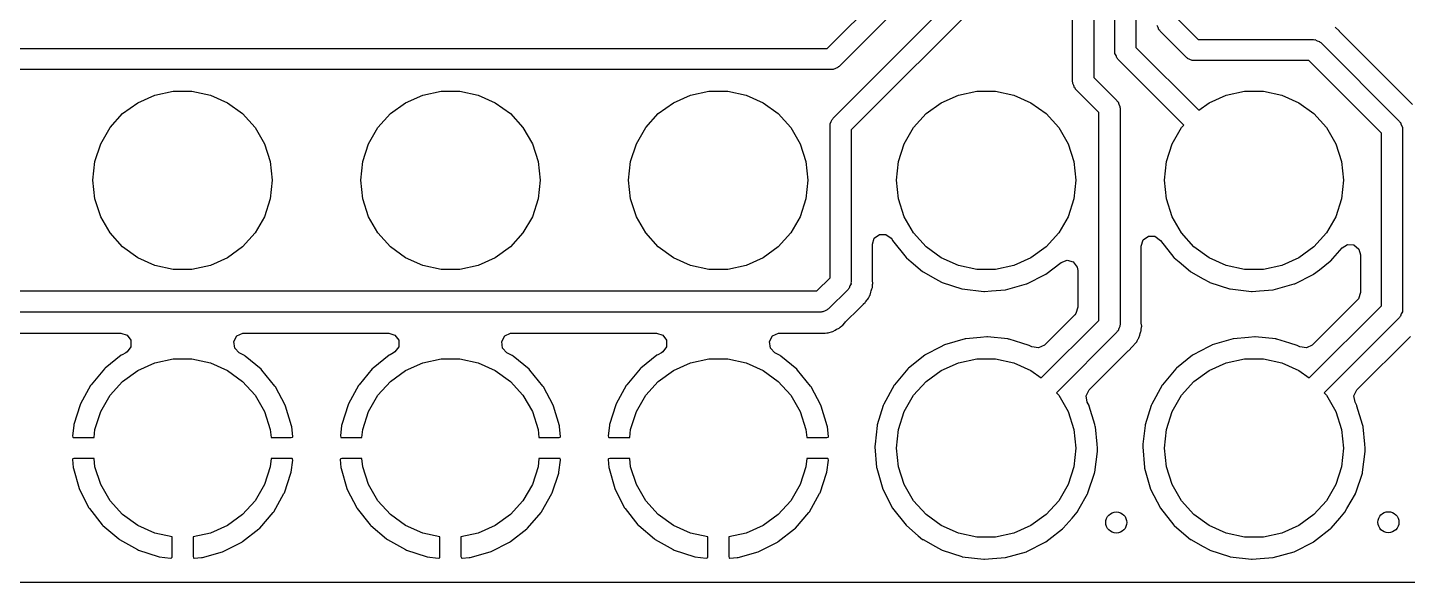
# Model space of a CAD drawing. Extents: x 100.2 to 143.8, y -109.8 to -50.2.
# Drawn here: x 119.29 to 132.38, y -109.8 to -104.54 of the extents above; entities that cross this region are included whole.
import ezdxf

# ---------------------------------------------------------------- set-up
doc = ezdxf.new("R2010")
doc.units = 0
doc.layers.add('BLACK', color=7, linetype='CONTINUOUS')

msp = doc.modelspace()

# ---------------------------------------------------------------- linework, layer by layer
at = {"layer": 'BLACK', "linetype": 'CONTINUOUS'}
for p, q in [((129.2, -105.05), (129.2, -102.6)), ((129.4, -102.641), (129.4, -105.009)), ((129.6, -104.765), (129.6, -102.8)), ((129.8, -102.841), (129.8, -104.724)), ((126.873, -104.735), (128.401, -103.208)), ((128.572, -103.32), (126.985, -104.906)), ((126.929, -105.395), (128.8, -103.524)), ((128.971, -103.636), (127.1, -105.507)), ((130.012, -104.537), (130.001, -104.516)), ((130.019, -104.559), (130.012, -104.537)), ((130.2, -104.459), (130.391, -104.65)), ((131.727, -104.568), (131.691, -104.534)), ((130.026, -104.564), (130.019, -104.559)), ((130.029, -104.571), (130.026, -104.564)), ((130.279, -104.821), (130.029, -104.571)), ((130.391, -104.65), (131.482, -104.65)), ((131.482, -104.65), (131.49, -104.652)), ((131.49, -104.652), (131.498, -104.651)), ((131.498, -104.651), (131.519, -104.662)), ((131.519, -104.662), (131.541, -104.669)), ((131.541, -104.669), (131.546, -104.676)), ((131.546, -104.676), (131.553, -104.679)), ((131.553, -104.679), (132.3, -105.426)), ((131.73, -104.572), (131.727, -104.568)), ((131.732, -104.575), (131.73, -104.572)), ((132.422, -105.265), (131.732, -104.575)), ((114.29, -104.735), (126.873, -104.735)), ((129.602, -104.773), (129.6, -104.765)), ((129.601, -104.781), (129.602, -104.773)), ((129.612, -104.802), (129.601, -104.781)), ((129.619, -104.824), (129.612, -104.802)), ((129.8, -104.724), (130.397, -105.32)), ((126.915, -104.935), (114.331, -104.935)), ((126.922, -104.933), (126.915, -104.935)), ((126.93, -104.934), (126.922, -104.933)), ((126.951, -104.924), (126.93, -104.934)), ((126.973, -104.916), (126.951, -104.924)), ((126.978, -104.91), (126.973, -104.916)), ((126.985, -104.906), (126.978, -104.91)), ((129.626, -104.829), (129.619, -104.824)), ((129.629, -104.836), (129.626, -104.829)), ((130.254, -105.461), (129.629, -104.836)), ((130.286, -104.824), (130.279, -104.821)), ((130.291, -104.831), (130.286, -104.824)), ((130.313, -104.838), (130.291, -104.831)), ((130.334, -104.849), (130.313, -104.838)), ((130.342, -104.848), (130.334, -104.849)), ((130.35, -104.85), (130.342, -104.848)), ((131.441, -104.85), (130.35, -104.85)), ((132.129, -105.538), (131.441, -104.85)), ((129.202, -105.058), (129.2, -105.05)), ((129.201, -105.066), (129.202, -105.058)), ((129.212, -105.087), (129.201, -105.066)), ((129.4, -105.009), (129.621, -105.229)), ((120.335, -105.249), (120.497, -105.177)), ((120.497, -105.177), (120.671, -105.14)), ((120.671, -105.14), (120.849, -105.14)), ((120.849, -105.14), (121.023, -105.177)), ((121.023, -105.177), (121.185, -105.249)), ((122.875, -105.249), (123.037, -105.177)), ((123.037, -105.177), (123.211, -105.14)), ((123.211, -105.14), (123.389, -105.14)), ((123.389, -105.14), (123.563, -105.177)), ((123.563, -105.177), (123.725, -105.249)), ((125.415, -105.249), (125.577, -105.177)), ((125.577, -105.177), (125.751, -105.14)), ((125.751, -105.14), (125.929, -105.14)), ((125.929, -105.14), (126.103, -105.177)), ((126.103, -105.177), (126.265, -105.249)), ((127.955, -105.249), (128.117, -105.177)), ((128.117, -105.177), (128.291, -105.14)), ((128.291, -105.14), (128.469, -105.14)), ((128.469, -105.14), (128.643, -105.177)), ((128.643, -105.177), (128.805, -105.249)), ((129.219, -105.109), (129.212, -105.087)), ((129.226, -105.114), (129.219, -105.109)), ((129.229, -105.121), (129.226, -105.114)), ((129.45, -105.341), (129.229, -105.121)), ((130.495, -105.249), (130.657, -105.177)), ((130.657, -105.177), (130.831, -105.14)), ((130.831, -105.14), (131.009, -105.14)), ((131.009, -105.14), (131.183, -105.177)), ((131.183, -105.177), (131.345, -105.249)), ((120.191, -105.353), (120.335, -105.249)), ((121.185, -105.249), (121.329, -105.353)), ((122.731, -105.353), (122.875, -105.249)), ((123.725, -105.249), (123.869, -105.353)), ((125.271, -105.353), (125.415, -105.249)), ((126.265, -105.249), (126.409, -105.353)), ((127.811, -105.353), (127.955, -105.249)), ((128.805, -105.249), (128.949, -105.353)), ((129.621, -105.229), (129.624, -105.236)), ((129.624, -105.236), (129.631, -105.241)), ((129.631, -105.241), (129.638, -105.263)), ((129.638, -105.263), (129.649, -105.284)), ((129.649, -105.284), (129.648, -105.292)), ((129.648, -105.292), (129.65, -105.3)), ((129.65, -105.3), (129.65, -107.355)), ((130.397, -105.32), (130.495, -105.249)), ((131.345, -105.249), (131.489, -105.353)), ((120.072, -105.485), (120.191, -105.353)), ((121.329, -105.353), (121.448, -105.485)), ((122.612, -105.485), (122.731, -105.353)), ((123.869, -105.353), (123.988, -105.485)), ((125.152, -105.485), (125.271, -105.353)), ((126.409, -105.353), (126.528, -105.485)), ((126.9, -105.466), (126.902, -105.458)), ((126.901, -105.45), (126.912, -105.429)), ((126.902, -105.458), (126.901, -105.45)), ((126.912, -105.429), (126.919, -105.407)), ((126.919, -105.407), (126.926, -105.402)), ((126.926, -105.402), (126.929, -105.395)), ((127.692, -105.485), (127.811, -105.353)), ((128.949, -105.353), (129.068, -105.485)), ((129.45, -107.314), (129.45, -105.341)), ((130.232, -105.485), (130.254, -105.461)), ((131.489, -105.353), (131.608, -105.485)), ((132.3, -105.426), (132.303, -105.433)), ((132.303, -105.433), (132.31, -105.438)), ((132.31, -105.438), (132.317, -105.46)), ((132.317, -105.46), (132.328, -105.481)), ((119.983, -105.639), (120.072, -105.485)), ((121.448, -105.485), (121.537, -105.639)), ((122.523, -105.639), (122.612, -105.485)), ((123.988, -105.485), (124.077, -105.639)), ((125.063, -105.639), (125.152, -105.485)), ((126.528, -105.485), (126.617, -105.639)), ((126.9, -106.909), (126.9, -105.466)), ((127.1, -105.507), (127.1, -106.95)), ((127.603, -105.639), (127.692, -105.485)), ((129.068, -105.485), (129.157, -105.639)), ((130.143, -105.639), (130.232, -105.485)), ((131.608, -105.485), (131.697, -105.639)), ((132.129, -107.175), (132.129, -105.538)), ((132.328, -105.481), (132.327, -105.489)), ((132.327, -105.489), (132.329, -105.497)), ((132.329, -105.497), (132.329, -107.216)), ((119.929, -105.808), (119.983, -105.639)), ((121.537, -105.639), (121.591, -105.808)), ((122.469, -105.808), (122.523, -105.639)), ((124.077, -105.639), (124.131, -105.808)), ((125.009, -105.808), (125.063, -105.639)), ((126.617, -105.639), (126.671, -105.808)), ((127.549, -105.808), (127.603, -105.639)), ((129.157, -105.639), (129.211, -105.808)), ((130.089, -105.808), (130.143, -105.639)), ((131.697, -105.639), (131.751, -105.808)), ((119.91, -105.985), (119.929, -105.808)), ((121.591, -105.808), (121.61, -105.985)), ((122.45, -105.985), (122.469, -105.808)), ((124.131, -105.808), (124.15, -105.985)), ((124.99, -105.985), (125.009, -105.808)), ((126.671, -105.808), (126.69, -105.985)), ((127.53, -105.985), (127.549, -105.808)), ((129.211, -105.808), (129.23, -105.985)), ((130.07, -105.985), (130.089, -105.808)), ((131.751, -105.808), (131.77, -105.985)), ((119.929, -106.162), (119.91, -105.985)), ((121.61, -105.985), (121.591, -106.162)), ((122.469, -106.162), (122.45, -105.985)), ((124.15, -105.985), (124.131, -106.162)), ((125.009, -106.162), (124.99, -105.985)), ((126.69, -105.985), (126.671, -106.162)), ((127.549, -106.162), (127.53, -105.985)), ((129.23, -105.985), (129.211, -106.162)), ((130.089, -106.162), (130.07, -105.985)), ((131.77, -105.985), (131.751, -106.162)), ((119.983, -106.331), (119.929, -106.162)), ((121.591, -106.162), (121.537, -106.331)), ((122.523, -106.331), (122.469, -106.162)), ((124.131, -106.162), (124.077, -106.331)), ((125.063, -106.331), (125.009, -106.162)), ((126.671, -106.162), (126.617, -106.331)), ((127.603, -106.331), (127.549, -106.162)), ((129.211, -106.162), (129.157, -106.331)), ((130.143, -106.331), (130.089, -106.162)), ((131.751, -106.162), (131.697, -106.331)), ((120.072, -106.485), (119.983, -106.331)), ((121.537, -106.331), (121.448, -106.485)), ((122.612, -106.485), (122.523, -106.331)), ((124.077, -106.331), (123.988, -106.485)), ((125.152, -106.485), (125.063, -106.331)), ((126.617, -106.331), (126.528, -106.485)), ((127.692, -106.485), (127.603, -106.331)), ((129.157, -106.331), (129.068, -106.485)), ((130.232, -106.485), (130.143, -106.331)), ((131.697, -106.331), (131.608, -106.485)), ((120.191, -106.617), (120.072, -106.485)), ((121.448, -106.485), (121.329, -106.617)), ((122.731, -106.617), (122.612, -106.485)), ((123.988, -106.485), (123.869, -106.617)), ((125.271, -106.617), (125.152, -106.485)), ((126.528, -106.485), (126.409, -106.617)), ((127.319, -106.534), (127.369, -106.498)), ((127.369, -106.498), (127.43, -106.498)), ((127.43, -106.498), (127.48, -106.534)), ((127.811, -106.617), (127.692, -106.485)), ((129.068, -106.485), (128.949, -106.617)), ((130.351, -106.617), (130.232, -106.485)), ((131.608, -106.485), (131.489, -106.617)), ((120.335, -106.721), (120.191, -106.617)), ((121.329, -106.617), (121.185, -106.721)), ((122.875, -106.721), (122.731, -106.617)), ((123.869, -106.617), (123.725, -106.721)), ((125.415, -106.721), (125.271, -106.617)), ((126.409, -106.617), (126.265, -106.721)), ((127.301, -106.592), (127.319, -106.534)), ((127.301, -106.923), (127.301, -106.592)), ((127.48, -106.534), (127.488, -106.547)), ((127.488, -106.547), (127.493, -106.557)), ((127.493, -106.557), (127.621, -106.718)), ((127.955, -106.721), (127.811, -106.617)), ((128.949, -106.617), (128.805, -106.721)), ((129.851, -106.61), (129.869, -106.551)), ((129.851, -107.328), (129.851, -106.61)), ((129.869, -106.551), (129.919, -106.515)), ((129.919, -106.515), (129.98, -106.515)), ((129.98, -106.515), (130.032, -106.555)), ((130.032, -106.555), (130.033, -106.557)), ((130.033, -106.557), (130.161, -106.718)), ((130.495, -106.721), (130.351, -106.617)), ((131.489, -106.617), (131.345, -106.721)), ((131.667, -106.727), (131.755, -106.626)), ((131.755, -106.626), (131.807, -106.594)), ((131.807, -106.594), (131.868, -106.599)), ((131.868, -106.599), (131.914, -106.639)), ((131.914, -106.639), (131.929, -106.691)), ((120.497, -106.793), (120.335, -106.721)), ((121.185, -106.721), (121.023, -106.793)), ((123.037, -106.793), (122.875, -106.721)), ((123.725, -106.721), (123.563, -106.793)), ((125.577, -106.793), (125.415, -106.721)), ((126.265, -106.721), (126.103, -106.793)), ((127.621, -106.718), (127.624, -106.721)), ((127.624, -106.721), (127.624, -106.721)), ((127.624, -106.721), (127.669, -106.76)), ((127.669, -106.76), (127.778, -106.852)), ((128.117, -106.793), (127.955, -106.721)), ((128.805, -106.721), (128.643, -106.793)), ((128.946, -106.876), (129.09, -106.764)), ((129.09, -106.764), (129.147, -106.743)), ((129.147, -106.743), (129.206, -106.76)), ((129.206, -106.76), (129.244, -106.808)), ((130.161, -106.718), (130.164, -106.721)), ((130.164, -106.721), (130.164, -106.721)), ((130.164, -106.721), (130.209, -106.76)), ((130.209, -106.76), (130.318, -106.852)), ((130.657, -106.793), (130.495, -106.721)), ((131.345, -106.721), (131.183, -106.793)), ((131.54, -106.834), (131.644, -106.752)), ((131.644, -106.752), (131.648, -106.749)), ((131.644, -106.752), (131.644, -106.752)), ((131.648, -106.749), (131.667, -106.727)), ((131.929, -106.691), (131.929, -107.051)), ((120.671, -106.83), (120.497, -106.793)), ((120.849, -106.83), (120.671, -106.83)), ((121.023, -106.793), (120.849, -106.83)), ((123.211, -106.83), (123.037, -106.793)), ((123.389, -106.83), (123.211, -106.83)), ((123.563, -106.793), (123.389, -106.83)), ((125.751, -106.83), (125.577, -106.793)), ((125.929, -106.83), (125.751, -106.83)), ((126.103, -106.793), (125.929, -106.83)), ((127.778, -106.852), (127.782, -106.854)), ((127.782, -106.854), (127.782, -106.854)), ((127.782, -106.854), (127.899, -106.919)), ((128.291, -106.83), (128.117, -106.793)), ((128.469, -106.83), (128.291, -106.83)), ((128.643, -106.793), (128.469, -106.83)), ((128.766, -106.967), (128.941, -106.878)), ((128.941, -106.878), (128.946, -106.876)), ((128.941, -106.878), (128.941, -106.878)), ((129.244, -106.808), (129.25, -106.842)), ((129.25, -106.842), (129.25, -107.19)), ((130.318, -106.852), (130.322, -106.854)), ((130.322, -106.854), (130.322, -106.854)), ((130.322, -106.854), (130.439, -106.919)), ((130.831, -106.83), (130.657, -106.793)), ((131.009, -106.83), (130.831, -106.83)), ((131.183, -106.793), (131.009, -106.83)), ((131.306, -106.967), (131.481, -106.878)), ((131.481, -106.878), (131.486, -106.876)), ((131.481, -106.878), (131.481, -106.878)), ((131.486, -106.876), (131.54, -106.834)), ((116.871, -107.035), (126.774, -107.035)), ((126.774, -107.035), (126.9, -106.909)), ((127.071, -107.021), (126.886, -107.205)), ((127.074, -107.014), (127.071, -107.021)), ((127.081, -107.009), (127.074, -107.014)), ((127.088, -106.987), (127.081, -107.009)), ((127.099, -106.966), (127.088, -106.987)), ((127.1, -106.95), (127.098, -106.958)), ((127.098, -106.958), (127.099, -106.966)), ((127.286, -107.048), (127.29, -107.034)), ((127.29, -107.034), (127.297, -107.016)), ((127.297, -107.016), (127.3, -107.009)), ((127.297, -107.016), (127.297, -107.016)), ((127.3, -107.009), (127.301, -107.003)), ((127.301, -106.936), (127.301, -106.923)), ((127.305, -106.965), (127.301, -106.936)), ((127.301, -106.997), (127.303, -106.974)), ((127.301, -107.003), (127.301, -106.997)), ((127.303, -106.974), (127.305, -106.965)), ((127.303, -106.974), (127.303, -106.974)), ((127.303, -106.974), (127.303, -106.974)), ((127.899, -106.919), (127.957, -106.952)), ((127.957, -106.952), (127.962, -106.954)), ((127.962, -106.954), (128.149, -107.014)), ((128.149, -107.014), (128.149, -107.014)), ((128.149, -107.014), (128.153, -107.016)), ((128.153, -107.016), (128.358, -107.04)), ((128.363, -107.04), (128.431, -107.035)), ((128.431, -107.035), (128.563, -107.025)), ((128.563, -107.025), (128.762, -106.969)), ((128.762, -106.969), (128.766, -106.967)), ((128.766, -106.967), (128.766, -106.967)), ((130.439, -106.919), (130.497, -106.952)), ((130.497, -106.952), (130.502, -106.954)), ((130.502, -106.954), (130.689, -107.014)), ((130.689, -107.014), (130.689, -107.014)), ((130.689, -107.014), (130.693, -107.016)), ((130.693, -107.016), (130.898, -107.04)), ((130.903, -107.04), (130.971, -107.035)), ((130.971, -107.035), (131.103, -107.025)), ((131.103, -107.025), (131.302, -106.969)), ((131.302, -106.969), (131.306, -106.967)), ((131.306, -106.967), (131.306, -106.967)), ((127.182, -107.195), (127.216, -107.159)), ((127.216, -107.159), (127.218, -107.157)), ((127.218, -107.157), (127.232, -107.143)), ((127.232, -107.143), (127.235, -107.139)), ((127.235, -107.139), (127.238, -107.135)), ((127.238, -107.135), (127.252, -107.12)), ((127.252, -107.12), (127.258, -107.113)), ((127.258, -107.113), (127.263, -107.103)), ((127.263, -107.103), (127.273, -107.083)), ((127.273, -107.083), (127.274, -107.081)), ((127.274, -107.081), (127.279, -107.074)), ((127.274, -107.081), (127.274, -107.081)), ((127.279, -107.074), (127.286, -107.048)), ((128.358, -107.04), (128.363, -107.04)), ((128.363, -107.04), (128.363, -107.04)), ((130.898, -107.04), (130.903, -107.04)), ((130.903, -107.04), (130.903, -107.04)), ((131.9, -107.121), (131.472, -107.549)), ((131.91, -107.109), (131.9, -107.121)), ((131.929, -107.051), (131.91, -107.109)), ((126.815, -107.235), (116.83, -107.235)), ((126.823, -107.232), (126.815, -107.235)), ((126.831, -107.233), (126.823, -107.232)), ((126.852, -107.223), (126.831, -107.233)), ((126.874, -107.215), (126.852, -107.223)), ((126.879, -107.209), (126.874, -107.215)), ((126.886, -107.205), (126.879, -107.209)), ((127.047, -107.328), (127.175, -107.2)), ((127.175, -107.2), (127.178, -107.198)), ((127.178, -107.198), (127.182, -107.195)), ((129.221, -107.26), (128.932, -107.549)), ((129.231, -107.248), (129.221, -107.26)), ((129.25, -107.19), (129.231, -107.248)), ((131.443, -107.86), (132.129, -107.175)), ((132.3, -107.287), (131.586, -108.001)), ((132.303, -107.28), (132.3, -107.287)), ((132.31, -107.275), (132.303, -107.28)), ((132.317, -107.253), (132.31, -107.275)), ((132.328, -107.232), (132.317, -107.253)), ((132.329, -107.216), (132.327, -107.224)), ((132.327, -107.224), (132.328, -107.232)), ((126.893, -107.428), (126.914, -107.422)), ((126.914, -107.422), (126.926, -107.42)), ((126.926, -107.42), (126.948, -107.406)), ((126.948, -107.406), (126.961, -107.399)), ((126.961, -107.399), (126.979, -107.391)), ((126.979, -107.391), (126.986, -107.389)), ((126.979, -107.391), (126.979, -107.391)), ((126.986, -107.389), (126.99, -107.385)), ((126.99, -107.385), (126.995, -107.38)), ((126.995, -107.38), (127.013, -107.366)), ((127.013, -107.366), (127.021, -107.361)), ((127.021, -107.361), (127.039, -107.338)), ((127.039, -107.338), (127.047, -107.328)), ((128.903, -107.86), (129.45, -107.314)), ((129.621, -107.426), (129.046, -108.001)), ((129.624, -107.419), (129.621, -107.426)), ((129.631, -107.414), (129.624, -107.419)), ((129.638, -107.392), (129.631, -107.414)), ((129.649, -107.371), (129.638, -107.392)), ((129.65, -107.355), (129.648, -107.363)), ((129.648, -107.363), (129.649, -107.371)), ((129.84, -107.439), (129.847, -107.421)), ((129.847, -107.421), (129.85, -107.414)), ((129.847, -107.421), (129.847, -107.421)), ((129.85, -107.414), (129.851, -107.408)), ((129.851, -107.341), (129.851, -107.328)), ((129.855, -107.37), (129.851, -107.341)), ((129.851, -107.402), (129.853, -107.379)), ((129.851, -107.408), (129.851, -107.402)), ((129.853, -107.379), (129.855, -107.37)), ((129.853, -107.379), (129.853, -107.379)), ((129.853, -107.379), (129.853, -107.379)), ((118.803, -107.435), (120.175, -107.435)), ((120.175, -107.435), (120.234, -107.454)), ((120.234, -107.454), (120.27, -107.503)), ((120.27, -107.503), (120.27, -107.565)), ((121.246, -107.516), (121.275, -107.462)), ((121.254, -107.577), (121.246, -107.516)), ((121.275, -107.462), (121.33, -107.436)), ((121.33, -107.436), (121.343, -107.435)), ((121.343, -107.435), (122.715, -107.435)), ((122.715, -107.435), (122.774, -107.454)), ((122.774, -107.454), (122.81, -107.503)), ((122.81, -107.503), (122.81, -107.565)), ((123.786, -107.516), (123.815, -107.462)), ((123.794, -107.577), (123.786, -107.516)), ((123.815, -107.462), (123.87, -107.436)), ((123.87, -107.436), (123.883, -107.435)), ((123.883, -107.435), (125.255, -107.435)), ((125.255, -107.435), (125.314, -107.454)), ((125.314, -107.454), (125.35, -107.503)), ((125.35, -107.503), (125.35, -107.565)), ((126.326, -107.516), (126.355, -107.462)), ((126.334, -107.577), (126.326, -107.516)), ((126.355, -107.462), (126.41, -107.436)), ((126.41, -107.436), (126.423, -107.435)), ((126.423, -107.435), (126.762, -107.435)), ((126.762, -107.435), (126.766, -107.435)), ((126.766, -107.435), (126.771, -107.437)), ((126.771, -107.437), (126.82, -107.435)), ((126.82, -107.435), (126.824, -107.435)), ((126.824, -107.435), (126.843, -107.435)), ((126.843, -107.435), (126.848, -107.434)), ((126.848, -107.434), (126.853, -107.434)), ((126.853, -107.434), (126.869, -107.433)), ((126.869, -107.433), (126.874, -107.433)), ((126.874, -107.433), (126.883, -107.433)), ((126.883, -107.433), (126.891, -107.429)), ((126.891, -107.429), (126.893, -107.428)), ((126.891, -107.429), (126.891, -107.429)), ((127.98, -107.549), (127.95, -107.565)), ((127.985, -107.546), (127.98, -107.549)), ((127.98, -107.549), (127.98, -107.549)), ((128.182, -107.488), (127.985, -107.546)), ((128.187, -107.488), (128.182, -107.488)), ((128.327, -107.475), (128.187, -107.488)), ((128.187, -107.488), (128.187, -107.488)), ((128.387, -107.469), (128.327, -107.475)), ((128.392, -107.47), (128.387, -107.469)), ((128.587, -107.49), (128.392, -107.47)), ((128.392, -107.47), (128.392, -107.47)), ((128.592, -107.491), (128.587, -107.49)), ((128.587, -107.49), (128.587, -107.49)), ((128.597, -107.492), (128.592, -107.491)), ((128.719, -107.53), (128.597, -107.492)), ((128.597, -107.492), (128.597, -107.492)), ((128.789, -107.552), (128.719, -107.53)), ((128.807, -107.562), (128.789, -107.552)), ((128.932, -107.549), (128.877, -107.576)), ((129.768, -107.562), (129.782, -107.548)), ((129.782, -107.548), (129.785, -107.544)), ((129.785, -107.544), (129.788, -107.54)), ((129.788, -107.54), (129.808, -107.518)), ((129.808, -107.518), (129.813, -107.508)), ((129.813, -107.508), (129.823, -107.488)), ((129.823, -107.488), (129.824, -107.486)), ((129.824, -107.486), (129.829, -107.479)), ((129.824, -107.486), (129.824, -107.486)), ((129.829, -107.479), (129.836, -107.453)), ((129.836, -107.453), (129.84, -107.439)), ((130.52, -107.549), (130.49, -107.565)), ((130.525, -107.546), (130.52, -107.549)), ((130.52, -107.549), (130.52, -107.549)), ((130.722, -107.488), (130.525, -107.546)), ((130.727, -107.488), (130.722, -107.488)), ((130.867, -107.475), (130.727, -107.488)), ((130.727, -107.488), (130.727, -107.488)), ((130.927, -107.469), (130.867, -107.475)), ((130.932, -107.47), (130.927, -107.469)), ((131.127, -107.49), (130.932, -107.47)), ((130.932, -107.47), (130.932, -107.47)), ((131.132, -107.491), (131.127, -107.49)), ((131.127, -107.49), (131.127, -107.49)), ((131.137, -107.492), (131.132, -107.491)), ((131.259, -107.53), (131.137, -107.492)), ((131.137, -107.492), (131.137, -107.492)), ((131.329, -107.552), (131.259, -107.53)), ((131.347, -107.562), (131.329, -107.552)), ((131.472, -107.549), (131.417, -107.576)), ((131.896, -107.974), (132.404, -107.466)), ((120.178, -107.645), (120.026, -107.768)), ((120.187, -107.64), (120.178, -107.645)), ((120.221, -107.622), (120.187, -107.64)), ((120.234, -107.614), (120.221, -107.622)), ((120.27, -107.565), (120.234, -107.614)), ((120.497, -107.717), (120.671, -107.68)), ((120.671, -107.68), (120.849, -107.68)), ((120.849, -107.68), (121.023, -107.717)), ((121.296, -107.621), (121.254, -107.577)), ((121.346, -107.648), (121.296, -107.621)), ((121.354, -107.653), (121.346, -107.648)), ((121.505, -107.778), (121.354, -107.653)), ((122.718, -107.645), (122.566, -107.768)), ((122.727, -107.64), (122.718, -107.645)), ((122.761, -107.622), (122.727, -107.64)), ((122.774, -107.614), (122.761, -107.622)), ((122.81, -107.565), (122.774, -107.614)), ((123.037, -107.717), (123.211, -107.68)), ((123.211, -107.68), (123.389, -107.68)), ((123.389, -107.68), (123.563, -107.717)), ((123.836, -107.621), (123.794, -107.577)), ((123.886, -107.648), (123.836, -107.621)), ((123.894, -107.653), (123.886, -107.648)), ((124.045, -107.778), (123.894, -107.653)), ((125.258, -107.645), (125.106, -107.768)), ((125.267, -107.64), (125.258, -107.645)), ((125.301, -107.622), (125.267, -107.64)), ((125.314, -107.614), (125.301, -107.622)), ((125.35, -107.565), (125.314, -107.614)), ((125.577, -107.717), (125.751, -107.68)), ((125.751, -107.68), (125.929, -107.68)), ((125.929, -107.68), (126.103, -107.717)), ((126.376, -107.621), (126.334, -107.577)), ((126.426, -107.648), (126.376, -107.621)), ((126.434, -107.653), (126.426, -107.648)), ((126.585, -107.778), (126.434, -107.653)), ((127.798, -107.645), (127.645, -107.768)), ((127.802, -107.642), (127.798, -107.645)), ((127.95, -107.565), (127.802, -107.642)), ((128.117, -107.717), (128.291, -107.68)), ((128.291, -107.68), (128.469, -107.68)), ((128.469, -107.68), (128.643, -107.717)), ((128.814, -107.566), (128.807, -107.562)), ((128.877, -107.576), (128.814, -107.566)), ((129.356, -107.974), (129.725, -107.605)), ((129.725, -107.605), (129.728, -107.603)), ((129.728, -107.603), (129.732, -107.6)), ((129.732, -107.6), (129.766, -107.564)), ((129.766, -107.564), (129.768, -107.562)), ((130.338, -107.645), (130.185, -107.768)), ((130.342, -107.642), (130.338, -107.645)), ((130.49, -107.565), (130.342, -107.642)), ((130.657, -107.717), (130.831, -107.68)), ((130.831, -107.68), (131.009, -107.68)), ((131.009, -107.68), (131.183, -107.717)), ((131.354, -107.566), (131.347, -107.562)), ((131.417, -107.576), (131.354, -107.566)), ((120.019, -107.775), (119.893, -107.925)), ((120.026, -107.768), (120.019, -107.775)), ((120.191, -107.893), (120.335, -107.789)), ((120.335, -107.789), (120.497, -107.717)), ((121.023, -107.717), (121.185, -107.789)), ((121.185, -107.789), (121.329, -107.893)), ((121.512, -107.785), (121.505, -107.778)), ((121.636, -107.937), (121.512, -107.785)), ((122.559, -107.775), (122.433, -107.925)), ((122.566, -107.768), (122.559, -107.775)), ((122.731, -107.893), (122.875, -107.789)), ((122.875, -107.789), (123.037, -107.717)), ((123.563, -107.717), (123.725, -107.789)), ((123.725, -107.789), (123.869, -107.893)), ((124.052, -107.785), (124.045, -107.778)), ((124.176, -107.937), (124.052, -107.785)), ((125.099, -107.775), (124.973, -107.925)), ((125.106, -107.768), (125.099, -107.775)), ((125.271, -107.893), (125.415, -107.789)), ((125.415, -107.789), (125.577, -107.717)), ((126.103, -107.717), (126.265, -107.789)), ((126.265, -107.789), (126.409, -107.893)), ((126.592, -107.785), (126.585, -107.778)), ((126.716, -107.937), (126.592, -107.785)), ((127.638, -107.775), (127.512, -107.925)), ((127.641, -107.771), (127.638, -107.775)), ((127.638, -107.775), (127.638, -107.775)), ((127.645, -107.768), (127.641, -107.771)), ((127.645, -107.768), (127.645, -107.768)), ((127.811, -107.893), (127.955, -107.789)), ((127.955, -107.789), (128.117, -107.717)), ((128.643, -107.717), (128.805, -107.789)), ((128.805, -107.789), (128.903, -107.86)), ((130.178, -107.775), (130.052, -107.925)), ((130.181, -107.771), (130.178, -107.775)), ((130.178, -107.775), (130.178, -107.775)), ((130.185, -107.768), (130.181, -107.771)), ((130.185, -107.768), (130.185, -107.768)), ((130.351, -107.893), (130.495, -107.789)), ((130.495, -107.789), (130.657, -107.717)), ((131.183, -107.717), (131.345, -107.789)), ((131.345, -107.789), (131.443, -107.86)), ((119.887, -107.933), (119.793, -108.105)), ((119.893, -107.925), (119.887, -107.933)), ((120.072, -108.025), (120.191, -107.893)), ((121.329, -107.893), (121.448, -108.025)), ((121.641, -107.945), (121.636, -107.937)), ((121.733, -108.119), (121.641, -107.945)), ((122.427, -107.933), (122.333, -108.105)), ((122.433, -107.925), (122.427, -107.933)), ((122.612, -108.025), (122.731, -107.893)), ((123.869, -107.893), (123.988, -108.025)), ((124.181, -107.945), (124.176, -107.937)), ((124.273, -108.119), (124.181, -107.945)), ((124.967, -107.933), (124.873, -108.105)), ((124.973, -107.925), (124.967, -107.933)), ((125.152, -108.025), (125.271, -107.893)), ((126.409, -107.893), (126.528, -108.025)), ((126.721, -107.945), (126.716, -107.937)), ((126.813, -108.119), (126.721, -107.945)), ((127.509, -107.929), (127.41, -108.109)), ((127.512, -107.925), (127.509, -107.929)), ((127.692, -108.025), (127.811, -107.893)), ((130.049, -107.929), (129.95, -108.109)), ((130.052, -107.925), (130.049, -107.929)), ((130.232, -108.025), (130.351, -107.893)), ((119.983, -108.179), (120.072, -108.025)), ((121.448, -108.025), (121.537, -108.179)), ((122.523, -108.179), (122.612, -108.025)), ((123.988, -108.025), (124.077, -108.179)), ((125.063, -108.179), (125.152, -108.025)), ((126.528, -108.025), (126.617, -108.179)), ((127.603, -108.179), (127.692, -108.025)), ((129.046, -108.001), (129.068, -108.025)), ((129.068, -108.025), (129.157, -108.179)), ((129.328, -108.03), (129.356, -107.974)), ((129.339, -108.09), (129.328, -108.03)), ((130.143, -108.179), (130.232, -108.025)), ((131.586, -108.001), (131.608, -108.025)), ((131.608, -108.025), (131.697, -108.179)), ((131.868, -108.03), (131.896, -107.974)), ((131.879, -108.09), (131.868, -108.03)), ((119.789, -108.114), (119.729, -108.301)), ((119.793, -108.105), (119.789, -108.114)), ((119.929, -108.348), (119.983, -108.179)), ((121.537, -108.179), (121.591, -108.348)), ((121.737, -108.128), (121.733, -108.119)), ((121.794, -108.315), (121.737, -108.128)), ((122.329, -108.114), (122.269, -108.301)), ((122.333, -108.105), (122.329, -108.114)), ((122.469, -108.348), (122.523, -108.179)), ((124.077, -108.179), (124.131, -108.348)), ((124.277, -108.128), (124.273, -108.119)), ((124.334, -108.315), (124.277, -108.128)), ((124.869, -108.114), (124.809, -108.301)), ((124.873, -108.105), (124.869, -108.114)), ((125.009, -108.348), (125.063, -108.179)), ((126.617, -108.179), (126.671, -108.348)), ((126.817, -108.128), (126.813, -108.119)), ((126.874, -108.315), (126.817, -108.128)), ((127.405, -108.123), (127.347, -108.306)), ((127.408, -108.114), (127.405, -108.123)), ((127.41, -108.109), (127.408, -108.114)), ((127.408, -108.114), (127.408, -108.114)), ((127.549, -108.348), (127.603, -108.179)), ((129.157, -108.179), (129.211, -108.348)), ((129.356, -108.123), (129.339, -108.09)), ((129.357, -108.127), (129.356, -108.123)), ((129.41, -108.303), (129.357, -108.127)), ((129.945, -108.123), (129.887, -108.306)), ((129.948, -108.114), (129.945, -108.123)), ((129.95, -108.109), (129.948, -108.114)), ((129.948, -108.114), (129.948, -108.114)), ((130.089, -108.348), (130.143, -108.179)), ((131.697, -108.179), (131.751, -108.348)), ((131.896, -108.123), (131.879, -108.09)), ((131.897, -108.127), (131.896, -108.123)), ((131.95, -108.303), (131.897, -108.127)), ((119.727, -108.31), (119.716, -108.409)), ((119.729, -108.301), (119.727, -108.31)), ((121.795, -108.325), (121.794, -108.315)), ((121.804, -108.415), (121.795, -108.325)), ((122.267, -108.31), (122.256, -108.409)), ((122.269, -108.301), (122.267, -108.31)), ((124.335, -108.325), (124.334, -108.315)), ((124.344, -108.415), (124.335, -108.325)), ((124.807, -108.31), (124.796, -108.409)), ((124.809, -108.301), (124.807, -108.31)), ((126.875, -108.325), (126.874, -108.315)), ((126.884, -108.415), (126.875, -108.325)), ((127.347, -108.31), (127.327, -108.49)), ((127.347, -108.306), (127.347, -108.31)), ((127.347, -108.31), (127.347, -108.31)), ((129.415, -108.32), (129.41, -108.303)), ((129.416, -108.325), (129.415, -108.32)), ((129.432, -108.49), (129.416, -108.325)), ((129.416, -108.325), (129.416, -108.325)), ((129.887, -108.31), (129.867, -108.49)), ((129.887, -108.306), (129.887, -108.31)), ((129.887, -108.31), (129.887, -108.31)), ((131.955, -108.32), (131.95, -108.303)), ((131.956, -108.325), (131.955, -108.32)), ((131.972, -108.49), (131.956, -108.325)), ((131.956, -108.325), (131.956, -108.325)), ((119.716, -108.409), (119.719, -108.422)), ((119.719, -108.422), (119.721, -108.424)), ((119.721, -108.424), (119.725, -108.425)), ((119.725, -108.425), (119.921, -108.425)), ((119.921, -108.425), (119.929, -108.348)), ((121.591, -108.348), (121.599, -108.425)), ((121.599, -108.425), (121.79, -108.425)), ((121.79, -108.425), (121.802, -108.421)), ((121.802, -108.421), (121.804, -108.419)), ((121.804, -108.419), (121.804, -108.415)), ((122.256, -108.409), (122.259, -108.422)), ((122.259, -108.422), (122.261, -108.424)), ((122.261, -108.424), (122.265, -108.425)), ((122.265, -108.425), (122.461, -108.425)), ((122.461, -108.425), (122.469, -108.348)), ((124.131, -108.348), (124.139, -108.425)), ((124.139, -108.425), (124.33, -108.425)), ((124.33, -108.425), (124.342, -108.421)), ((124.342, -108.421), (124.344, -108.419)), ((124.344, -108.419), (124.344, -108.415)), ((124.796, -108.409), (124.799, -108.422)), ((124.799, -108.422), (124.801, -108.424)), ((124.801, -108.424), (124.805, -108.425)), ((124.805, -108.425), (125.001, -108.425)), ((125.001, -108.425), (125.009, -108.348)), ((126.671, -108.348), (126.679, -108.425)), ((126.679, -108.425), (126.87, -108.425)), ((126.87, -108.425), (126.882, -108.421)), ((126.882, -108.421), (126.884, -108.419)), ((126.884, -108.419), (126.884, -108.415)), ((127.53, -108.525), (127.549, -108.348)), ((129.211, -108.348), (129.23, -108.525)), ((130.07, -108.525), (130.089, -108.348)), ((131.751, -108.348), (131.77, -108.525)), ((127.327, -108.49), (127.325, -108.51)), ((127.325, -108.51), (127.325, -108.515)), ((127.325, -108.515), (127.341, -108.711)), ((127.549, -108.702), (127.53, -108.525)), ((129.23, -108.525), (129.211, -108.702)), ((129.41, -108.754), (129.435, -108.557)), ((129.436, -108.525), (129.432, -108.49)), ((129.435, -108.554), (129.436, -108.525)), ((129.435, -108.557), (129.435, -108.554)), ((129.867, -108.49), (129.865, -108.51)), ((129.865, -108.51), (129.865, -108.515)), ((129.865, -108.515), (129.881, -108.711)), ((130.089, -108.702), (130.07, -108.525)), ((131.77, -108.525), (131.751, -108.702)), ((131.95, -108.754), (131.975, -108.557)), ((131.976, -108.525), (131.972, -108.49)), ((131.975, -108.554), (131.976, -108.525)), ((131.975, -108.557), (131.975, -108.554)), ((119.716, -108.632), (119.715, -108.635)), ((119.715, -108.635), (119.722, -108.711)), ((119.718, -108.629), (119.716, -108.632)), ((119.73, -108.625), (119.718, -108.629)), ((119.722, -108.711), (119.724, -108.72)), ((119.724, -108.72), (119.778, -108.909)), ((119.921, -108.625), (119.73, -108.625)), ((119.929, -108.702), (119.921, -108.625)), ((119.983, -108.871), (119.929, -108.702)), ((121.591, -108.702), (121.537, -108.871)), ((121.599, -108.625), (121.591, -108.702)), ((121.795, -108.625), (121.599, -108.625)), ((121.789, -108.754), (121.804, -108.641)), ((121.8, -108.626), (121.795, -108.625)), ((121.801, -108.627), (121.8, -108.626)), ((121.803, -108.635), (121.801, -108.627)), ((121.804, -108.641), (121.803, -108.635)), ((122.256, -108.632), (122.255, -108.635)), ((122.255, -108.635), (122.262, -108.711)), ((122.258, -108.629), (122.256, -108.632)), ((122.27, -108.625), (122.258, -108.629)), ((122.262, -108.711), (122.264, -108.72)), ((122.264, -108.72), (122.318, -108.909)), ((122.461, -108.625), (122.27, -108.625)), ((122.469, -108.702), (122.461, -108.625)), ((122.523, -108.871), (122.469, -108.702)), ((124.131, -108.702), (124.077, -108.871)), ((124.139, -108.625), (124.131, -108.702)), ((124.335, -108.625), (124.139, -108.625)), ((124.329, -108.754), (124.344, -108.641)), ((124.34, -108.626), (124.335, -108.625)), ((124.341, -108.627), (124.34, -108.626)), ((124.343, -108.635), (124.341, -108.627)), ((124.344, -108.641), (124.343, -108.635)), ((124.796, -108.632), (124.795, -108.635)), ((124.795, -108.635), (124.802, -108.711)), ((124.798, -108.629), (124.796, -108.632)), ((124.81, -108.625), (124.798, -108.629)), ((124.802, -108.711), (124.804, -108.72)), ((124.804, -108.72), (124.858, -108.909)), ((125.001, -108.625), (124.81, -108.625)), ((125.009, -108.702), (125.001, -108.625)), ((125.063, -108.871), (125.009, -108.702)), ((126.671, -108.702), (126.617, -108.871)), ((126.679, -108.625), (126.671, -108.702)), ((126.875, -108.625), (126.679, -108.625)), ((126.869, -108.754), (126.884, -108.641)), ((126.88, -108.626), (126.875, -108.625)), ((126.881, -108.627), (126.88, -108.626)), ((126.884, -108.641), (126.881, -108.627)), ((127.341, -108.711), (127.342, -108.716)), ((127.342, -108.716), (127.399, -108.914)), ((127.603, -108.871), (127.549, -108.702)), ((129.211, -108.702), (129.157, -108.871)), ((129.881, -108.711), (129.882, -108.716)), ((129.882, -108.716), (129.939, -108.914)), ((130.143, -108.871), (130.089, -108.702)), ((131.751, -108.702), (131.697, -108.871)), ((121.725, -108.95), (121.787, -108.763)), ((121.787, -108.763), (121.789, -108.754)), ((124.265, -108.95), (124.327, -108.763)), ((124.327, -108.763), (124.329, -108.754)), ((126.805, -108.95), (126.867, -108.763)), ((126.867, -108.763), (126.869, -108.754)), ((129.346, -108.95), (129.408, -108.763)), ((129.408, -108.763), (129.409, -108.759)), ((129.408, -108.763), (129.408, -108.763)), ((129.409, -108.759), (129.41, -108.754)), ((131.886, -108.95), (131.948, -108.763)), ((131.948, -108.763), (131.949, -108.759)), ((131.948, -108.763), (131.948, -108.763)), ((131.949, -108.759), (131.95, -108.754)), ((119.778, -108.909), (119.781, -108.918)), ((119.781, -108.918), (119.871, -109.092)), ((120.072, -109.025), (119.983, -108.871)), ((121.537, -108.871), (121.448, -109.025)), ((121.625, -109.129), (121.721, -108.958)), ((121.721, -108.958), (121.725, -108.95)), ((122.318, -108.909), (122.321, -108.918)), ((122.321, -108.918), (122.411, -109.092)), ((122.612, -109.025), (122.523, -108.871)), ((124.077, -108.871), (123.988, -109.025)), ((124.165, -109.129), (124.261, -108.958)), ((124.261, -108.958), (124.265, -108.95)), ((124.858, -108.909), (124.861, -108.918)), ((124.861, -108.918), (124.951, -109.092)), ((125.152, -109.025), (125.063, -108.871)), ((126.617, -108.871), (126.528, -109.025)), ((126.705, -109.129), (126.801, -108.958)), ((126.801, -108.958), (126.805, -108.95)), ((127.399, -108.914), (127.493, -109.097)), ((127.692, -109.025), (127.603, -108.871)), ((129.157, -108.871), (129.068, -109.025)), ((129.261, -109.1), (129.342, -108.959)), ((129.342, -108.959), (129.344, -108.954)), ((129.342, -108.959), (129.342, -108.959)), ((129.344, -108.954), (129.346, -108.95)), ((129.939, -108.914), (130.033, -109.097)), ((130.232, -109.025), (130.143, -108.871)), ((131.697, -108.871), (131.608, -109.025)), ((131.801, -109.1), (131.882, -108.959)), ((131.882, -108.959), (131.884, -108.954)), ((131.882, -108.959), (131.882, -108.959)), ((131.884, -108.954), (131.886, -108.95)), ((119.871, -109.092), (119.876, -109.1)), ((119.876, -109.1), (119.998, -109.254)), ((120.191, -109.157), (120.072, -109.025)), ((121.448, -109.025), (121.329, -109.157)), ((122.411, -109.092), (122.416, -109.1)), ((122.416, -109.1), (122.538, -109.254)), ((122.731, -109.157), (122.612, -109.025)), ((123.988, -109.025), (123.869, -109.157)), ((124.951, -109.092), (124.956, -109.1)), ((124.956, -109.1), (125.078, -109.254)), ((125.271, -109.157), (125.152, -109.025)), ((126.528, -109.025), (126.409, -109.157)), ((127.493, -109.097), (127.621, -109.258)), ((127.811, -109.157), (127.692, -109.025)), ((129.068, -109.025), (128.949, -109.157)), ((129.243, -109.133), (129.261, -109.1)), ((130.033, -109.097), (130.161, -109.258)), ((130.351, -109.157), (130.232, -109.025)), ((131.608, -109.025), (131.489, -109.157)), ((131.783, -109.133), (131.801, -109.1)), ((119.998, -109.254), (120.005, -109.261)), ((120.335, -109.261), (120.191, -109.157)), ((121.329, -109.157), (121.185, -109.261)), ((121.491, -109.285), (121.619, -109.137)), ((121.619, -109.137), (121.625, -109.129)), ((122.538, -109.254), (122.545, -109.261)), ((122.875, -109.261), (122.731, -109.157)), ((123.869, -109.157), (123.725, -109.261)), ((124.031, -109.285), (124.159, -109.137)), ((124.159, -109.137), (124.165, -109.129)), ((125.078, -109.254), (125.085, -109.261)), ((125.415, -109.261), (125.271, -109.157)), ((126.409, -109.157), (126.265, -109.261)), ((126.571, -109.285), (126.699, -109.137)), ((126.699, -109.137), (126.705, -109.129)), ((127.621, -109.258), (127.624, -109.261)), ((127.955, -109.261), (127.811, -109.157)), ((128.949, -109.157), (128.805, -109.261)), ((129.111, -109.285), (129.195, -109.189)), ((129.195, -109.189), (129.243, -109.133)), ((130.161, -109.258), (130.164, -109.261)), ((130.495, -109.261), (130.351, -109.157)), ((131.489, -109.157), (131.345, -109.261)), ((131.651, -109.285), (131.735, -109.189)), ((131.735, -109.189), (131.783, -109.133)), ((120.005, -109.261), (120.154, -109.388)), ((120.154, -109.388), (120.162, -109.394)), ((120.497, -109.333), (120.335, -109.261)), ((120.66, -109.368), (120.497, -109.333)), ((120.66, -109.56), (120.66, -109.368)), ((121.023, -109.333), (120.86, -109.368)), ((120.86, -109.368), (120.86, -109.555)), ((121.185, -109.261), (121.023, -109.333)), ((121.329, -109.413), (121.484, -109.292)), ((121.484, -109.292), (121.491, -109.285)), ((122.545, -109.261), (122.694, -109.388)), ((122.694, -109.388), (122.702, -109.394)), ((123.037, -109.333), (122.875, -109.261)), ((123.2, -109.368), (123.037, -109.333)), ((123.2, -109.56), (123.2, -109.368)), ((123.563, -109.333), (123.4, -109.368)), ((123.4, -109.368), (123.4, -109.555)), ((123.725, -109.261), (123.563, -109.333)), ((123.869, -109.413), (124.024, -109.292)), ((124.024, -109.292), (124.031, -109.285)), ((125.085, -109.261), (125.234, -109.388)), ((125.234, -109.388), (125.242, -109.394)), ((125.577, -109.333), (125.415, -109.261)), ((125.74, -109.368), (125.577, -109.333)), ((125.74, -109.56), (125.74, -109.368)), ((126.103, -109.333), (125.94, -109.368)), ((125.94, -109.368), (125.94, -109.555)), ((126.265, -109.261), (126.103, -109.333)), ((126.409, -109.413), (126.564, -109.292)), ((126.564, -109.292), (126.571, -109.285)), ((127.624, -109.261), (127.624, -109.261)), ((127.624, -109.261), (127.737, -109.357)), ((127.737, -109.357), (127.778, -109.392)), ((128.117, -109.333), (127.955, -109.261)), ((128.291, -109.37), (128.117, -109.333)), ((128.469, -109.37), (128.291, -109.37)), ((128.643, -109.333), (128.469, -109.37)), ((128.805, -109.261), (128.643, -109.333)), ((128.974, -109.394), (129.104, -109.292)), ((129.104, -109.292), (129.108, -109.289)), ((129.104, -109.292), (129.104, -109.292)), ((129.108, -109.289), (129.111, -109.285)), ((130.164, -109.261), (130.164, -109.261)), ((130.164, -109.261), (130.277, -109.357)), ((130.277, -109.357), (130.318, -109.392)), ((130.657, -109.333), (130.495, -109.261)), ((130.831, -109.37), (130.657, -109.333)), ((131.009, -109.37), (130.831, -109.37)), ((131.183, -109.333), (131.009, -109.37)), ((131.345, -109.261), (131.183, -109.333)), ((131.514, -109.394), (131.644, -109.292)), ((131.644, -109.292), (131.648, -109.289)), ((131.644, -109.292), (131.644, -109.292)), ((131.648, -109.289), (131.651, -109.285)), ((120.162, -109.394), (120.333, -109.489)), ((120.333, -109.489), (120.342, -109.493)), ((120.342, -109.493), (120.529, -109.554)), ((120.948, -109.563), (121.137, -109.51)), ((121.137, -109.51), (121.146, -109.506)), ((121.146, -109.506), (121.321, -109.418)), ((121.321, -109.418), (121.329, -109.413)), ((122.702, -109.394), (122.873, -109.489)), ((122.873, -109.489), (122.882, -109.493)), ((122.882, -109.493), (123.069, -109.554)), ((123.488, -109.563), (123.677, -109.51)), ((123.677, -109.51), (123.686, -109.506)), ((123.686, -109.506), (123.861, -109.418)), ((123.861, -109.418), (123.869, -109.413)), ((125.242, -109.394), (125.413, -109.489)), ((125.413, -109.489), (125.422, -109.493)), ((125.422, -109.493), (125.609, -109.554)), ((126.028, -109.563), (126.217, -109.51)), ((126.217, -109.51), (126.226, -109.506)), ((126.226, -109.506), (126.401, -109.418)), ((126.401, -109.418), (126.409, -109.413)), ((127.778, -109.392), (127.782, -109.394)), ((127.782, -109.394), (127.782, -109.394)), ((127.782, -109.394), (127.899, -109.459)), ((127.899, -109.459), (127.957, -109.492)), ((127.957, -109.492), (127.962, -109.494)), ((127.962, -109.494), (128.149, -109.554)), ((128.563, -109.565), (128.762, -109.509)), ((128.762, -109.509), (128.766, -109.507)), ((128.766, -109.507), (128.941, -109.418)), ((128.766, -109.507), (128.766, -109.507)), ((128.941, -109.418), (128.946, -109.416)), ((128.941, -109.418), (128.941, -109.418)), ((128.946, -109.416), (128.974, -109.394)), ((130.318, -109.392), (130.322, -109.394)), ((130.322, -109.394), (130.322, -109.394)), ((130.322, -109.394), (130.439, -109.459)), ((130.439, -109.459), (130.497, -109.492)), ((130.497, -109.492), (130.502, -109.494)), ((130.502, -109.494), (130.689, -109.554)), ((131.103, -109.565), (131.302, -109.509)), ((131.302, -109.509), (131.306, -109.507)), ((131.306, -109.507), (131.481, -109.418)), ((131.306, -109.507), (131.306, -109.507)), ((131.481, -109.418), (131.486, -109.416)), ((131.481, -109.418), (131.481, -109.418)), ((131.486, -109.416), (131.514, -109.394)), ((120.529, -109.554), (120.538, -109.556)), ((120.538, -109.556), (120.644, -109.569)), ((120.644, -109.569), (120.658, -109.566)), ((120.658, -109.566), (120.659, -109.565)), ((120.659, -109.565), (120.66, -109.56)), ((120.86, -109.555), (120.864, -109.567)), ((120.864, -109.567), (120.867, -109.569)), ((120.867, -109.569), (120.87, -109.57)), ((120.87, -109.57), (120.938, -109.564)), ((120.938, -109.564), (120.948, -109.563)), ((123.069, -109.554), (123.078, -109.556)), ((123.078, -109.556), (123.184, -109.569)), ((123.184, -109.569), (123.198, -109.566)), ((123.198, -109.566), (123.199, -109.565)), ((123.199, -109.565), (123.2, -109.56)), ((123.4, -109.555), (123.404, -109.567)), ((123.404, -109.567), (123.407, -109.569)), ((123.407, -109.569), (123.41, -109.57)), ((123.41, -109.57), (123.478, -109.564)), ((123.478, -109.564), (123.488, -109.563)), ((125.609, -109.554), (125.618, -109.556)), ((125.618, -109.556), (125.724, -109.569)), ((125.724, -109.569), (125.738, -109.566)), ((125.738, -109.566), (125.739, -109.565)), ((125.739, -109.565), (125.74, -109.56)), ((125.94, -109.555), (125.944, -109.567)), ((125.944, -109.567), (125.947, -109.569)), ((125.947, -109.569), (125.95, -109.57)), ((125.95, -109.57), (126.018, -109.564)), ((126.018, -109.564), (126.028, -109.563)), ((128.149, -109.554), (128.149, -109.554)), ((128.149, -109.554), (128.153, -109.556)), ((128.153, -109.556), (128.358, -109.58)), ((128.358, -109.58), (128.363, -109.58)), ((128.363, -109.58), (128.44, -109.574)), ((128.363, -109.58), (128.363, -109.58)), ((128.44, -109.574), (128.563, -109.565)), ((130.689, -109.554), (130.689, -109.554)), ((130.689, -109.554), (130.693, -109.556)), ((130.693, -109.556), (130.898, -109.58)), ((130.898, -109.58), (130.903, -109.58)), ((130.903, -109.58), (130.98, -109.574)), ((130.903, -109.58), (130.903, -109.58)), ((130.98, -109.574), (131.103, -109.565)), ((140.967, -109.8), (103.034, -109.8))]:
    msp.add_line(p, q, dxfattribs=at)
at = {"layer": 'BLACK'}
for centre in [(129.614, -109.232), (132.195, -109.229)]:
    msp.add_circle(centre, 0.1, dxfattribs=at)

doc.saveas('drawing.dxf')
